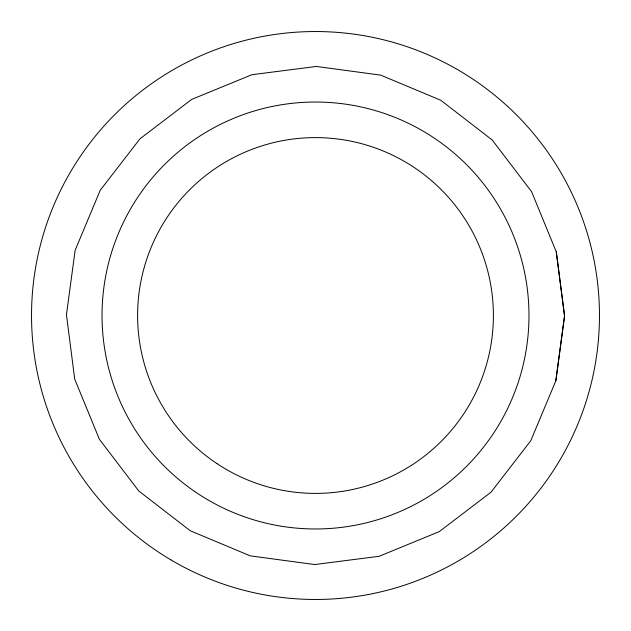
<?xml version="1.0" encoding="UTF-8"?>
<svg xmlns="http://www.w3.org/2000/svg" width="631" height="631" viewBox="0 0 631 631"><rect width="100%" height="100%" fill="white"/><g stroke="black" fill="none" stroke-linecap="round" stroke-linejoin="round"><path stroke-width="0.95" d="M564.422 314.538L556.282 251.856L531.602 191.706L492.204 139.995L440.753 100.242L380.777 75.152L316.344 66.452L251.856 74.718L191.706 99.398L139.995 138.796L100.242 190.246L75.152 250.223L66.452 314.656L74.718 379.144L99.398 439.294L138.796 491.005L190.246 530.758L250.223 555.848L314.656 564.548L379.144 556.282L439.294 531.602L491.005 492.204L530.758 440.753L555.848 380.777L564.548 315.5M555.848 380.777L564.548 316.344L556.282 251.856M194.387 491.289A213.475 213.475 0 0 0 528.297 332.49A213.475 213.475 0 0 0 223.816 122.722A213.475 213.475 0 0 0 194.387 491.289M217.056 463.675A177.895 177.895 0 0 0 493.04 326.669A177.895 177.895 0 0 0 236.404 156.157A177.895 177.895 0 0 0 217.056 463.675M170.875 559.878A283.966 283.966 0 0 0 599.45 318.56A283.966 283.966 0 0 0 176.175 68.061A283.966 283.966 0 0 0 170.875 559.878"/></g></svg>
